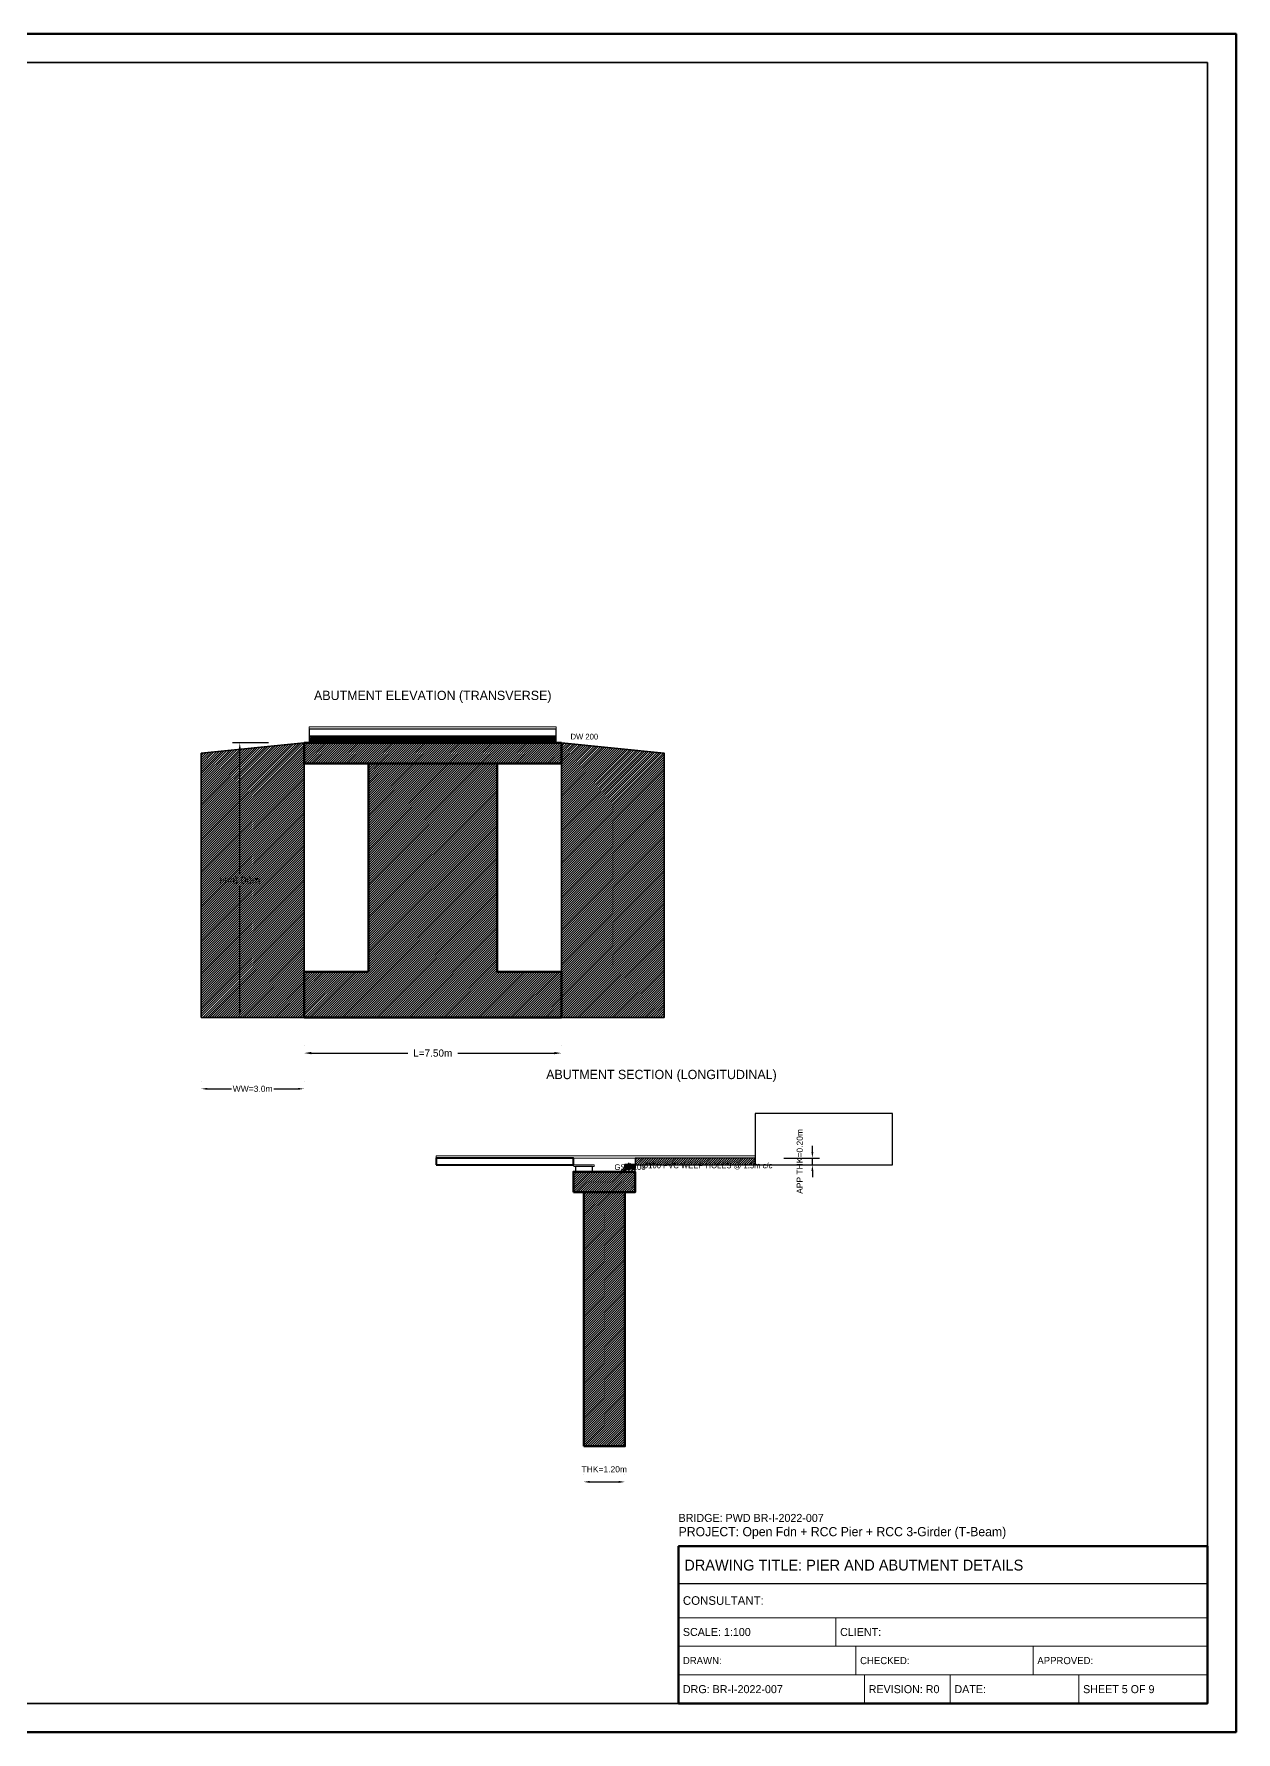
# Model space of a CAD drawing. Header units: metres. Extents: x 0 to 841, y 0 to 594.
# Drawn here: x 420 to 841, y 0 to 594 of the extents above; entities that cross this region are included whole.
import ezdxf
from ezdxf.enums import TextEntityAlignment as Align

# ---------------------------------------------------------------- set-up
doc = ezdxf.new("R2010")
doc.units = ezdxf.units.M
doc.linetypes.add('DASHED', pattern=[0.5, 0.375, -0.125])
for name, color, linetype, lineweight in [('ABUT-PROF', 4, 'Continuous', 50), ('BORDER-INNER', 7, 'Continuous', 35), ('BORDER-OUTER', 7, 'Continuous', 70), ('CIVIL-ROAD', 7, 'Continuous', 25), ('DIM-LINEAR', 3, 'Continuous', 18), ('STRUC-HATCHING', 8, 'Continuous', 18), ('SUB-ABUT', 3, 'Continuous', 35), ('SUB-BACKFILL', 34, 'Continuous', 18), ('SUB-BEARING', 5, 'Continuous', 25), ('SUB-DIRT-WALL', 3, 'Continuous', 35), ('SUPER-DECK', 2, 'Continuous', 50), ('SUPER-WEARING', 8, 'Continuous', 25), ('TEXT-HEADER', 7, 'Continuous', 25), ('TEXT-SPEC', 7, 'Continuous', 13), ('TEXT-TITLE', 7, 'Continuous', 25), ('TITLEBLK-BOX', 7, 'Continuous', 50), ('TITLEBLK-TEXT', 7, 'Continuous', 18)]:
    doc.layers.add(name, color=color, linetype=linetype, lineweight=lineweight)
doc.styles.add('BRIDGE_STD', font='Arial.ttf')
doc.dimstyles.new('pmb100', dxfattribs={"dimtxt": 2.5, "dimasz": 0.9375, "dimexe": 2.5, "dimexo": 2.5, "dimtad": 0, "dimtih": 1, "dimdec": 0, "dimtxsty": 'BRIDGE_STD', "dimcen": 2.5, "dimazin": 3, "dimtfac": 1, "dimtmove": 0, "dimatfit": 3})

msp = doc.modelspace()

# ---------------------------------------------------------------- hatches: boundary and pattern name
at = {"layer": 'STRUC-HATCHING'}
h = msp.add_hatch(dxfattribs=at)
h.set_pattern_fill('ANSI31', scale=0.18)
h.paths.add_polyline_path([(515, 346), (479, 342.4), (479, 250), (515, 250)])
h = msp.add_hatch(dxfattribs=at)
h.set_pattern_fill('ANSI31', scale=0.18)
h.paths.add_polyline_path([(515, 338.8), (605, 338.8), (605, 346), (515, 346)])
h = msp.add_hatch(dxfattribs=at)
h.set_pattern_fill('ANSI31', scale=0.12)
h.paths.add_polyline_path([(516.8, 346), (603.2, 346), (603.2, 348.4), (516.8, 348.4)])
h = msp.add_hatch(dxfattribs=at)
h.set_pattern_fill('ANSI31', scale=0.18)
h.paths.add_polyline_path([(605, 346), (641, 342.4), (641, 250), (605, 250)])
h = msp.add_hatch(dxfattribs=at)
h.set_pattern_fill('ANSI31', scale=0.18)
h.paths.add_polyline_path([(537.5, 338.8), (582.5, 338.8), (582.5, 265.98), (605, 265.98), (605, 250), (515, 250), (515, 265.98), (537.5, 265.98)])
h = msp.add_hatch(dxfattribs=at)
h.set_pattern_fill('ANSI31', scale=0.12)
h.paths.add_polyline_path([(627.2, 197.2), (630.8, 197.2), (630.8, 198.4), (627.2, 198.4)])
h = msp.add_hatch(dxfattribs=at)
h.set_pattern_fill('ANSI31', scale=0.24)
h.paths.add_polyline_path([(627.2, 196), (630.8, 196), (630.8, 197.2), (627.2, 197.2)])
h = msp.add_hatch(dxfattribs=at)
h.set_pattern_fill('ANSI31', scale=0.18)
h.paths.add_polyline_path([(630.8, 198.4), (672.8, 198.4), (672.8, 200.8), (630.8, 200.8)])
h = msp.add_hatch(dxfattribs=at)
h.set_pattern_fill('ANSI31', scale=0.18)
h.paths.add_polyline_path([(609.2, 188.8), (630.8, 188.8), (630.8, 196), (609.2, 196)])
h = msp.add_hatch(dxfattribs=at)
h.set_pattern_fill('ANSI31', scale=0.18)
h.paths.add_polyline_path([(612.8, 100), (627.2, 100), (627.2, 188.8), (612.8, 188.8)])

# ---------------------------------------------------------------- linework, layer by layer
at = {"layer": 'ABUT-PROF', "color": 4, "linetype": 'DASHED'}
msp.add_line((515, 346), (605, 346), dxfattribs=at)
at = {"layer": 'ABUT-PROF', "lineweight": 30}
msp.add_lwpolyline([(516.8, 346), (603.2, 346), (603.2, 348.4), (516.8, 348.4), (516.8, 346)], dxfattribs=at)
at = {"layer": 'ABUT-PROF', "lineweight": 40}
msp.add_lwpolyline([(627.2, 197.2), (630.8, 197.2), (630.8, 198.4), (627.2, 198.4), (627.2, 197.2)], dxfattribs=at)
at = {"layer": 'ABUT-PROF', "color": 4}
for centre in [(560, 347.6), (560, 346.8), (629, 198), (629, 197.6)]:
    msp.add_circle(centre, 0.6, dxfattribs=at)
at = {"layer": 'BORDER-INNER'}
msp.add_lwpolyline([(10, 10), (831, 10), (831, 584), (10, 584), (10, 10)], dxfattribs=at)
at = {"layer": 'BORDER-OUTER'}
msp.add_lwpolyline([(0, 0), (841, 0), (841, 594), (0, 594), (0, 0)], dxfattribs=at)
at = {"layer": 'CIVIL-ROAD', "lineweight": 25}
for points in [[(516.8, 348.4), (603.2, 348.4), (603.2, 350.8), (516.8, 350.8), (516.8, 348.4)], [(630.8, 198.4), (672.8, 198.4), (672.8, 200.8), (630.8, 200.8), (630.8, 198.4)]]:
    msp.add_lwpolyline(points, dxfattribs=at)
at = {"layer": 'SUB-ABUT', "lineweight": 35}
for points in [[(515, 346), (479, 342.4), (479, 250), (515, 250), (515, 346)], [(605, 346), (641, 342.4), (641, 250), (605, 250), (605, 346)]]:
    msp.add_lwpolyline(points, dxfattribs=at)
at = {"layer": 'SUB-ABUT', "lineweight": 50}
for points in [[(515, 338.8), (605, 338.8), (605, 346), (515, 346), (515, 338.8)], [(537.5, 338.8), (582.5, 338.8), (582.5, 265.98), (605, 265.98), (605, 250), (515, 250), (515, 265.98), (537.5, 265.98), (537.5, 338.8)], [(609.2, 188.8), (630.8, 188.8), (630.8, 196), (609.2, 196), (609.2, 188.8)], [(612.8, 100), (627.2, 100), (627.2, 188.8), (612.8, 188.8), (612.8, 100)]]:
    msp.add_lwpolyline(points, dxfattribs=at)
at = {"layer": 'SUB-ABUT', "lineweight": 25}
msp.add_lwpolyline([(672.8, 198.4), (720.8, 198.4), (720.8, 216.4), (672.8, 216.4), (672.8, 198.4)], dxfattribs=at)
at = {"layer": 'SUB-BACKFILL', "lineweight": 20}
msp.add_lwpolyline([(627.2, 196), (630.8, 196), (630.8, 197.2), (627.2, 197.2), (627.2, 196)], dxfattribs=at)
at = {"layer": 'SUB-BEARING', "lineweight": 25}
for points in [[(524.9, 346), (532.1, 346), (532.1, 347.8), (524.9, 347.8), (524.9, 346)], [(556.4, 346), (563.6, 346), (563.6, 347.8), (556.4, 347.8), (556.4, 346)], [(587.9, 346), (595.1, 346), (595.1, 347.8), (587.9, 347.8), (587.9, 346)], [(609.92, 196), (615.92, 196), (615.92, 197.8), (609.92, 197.8), (609.92, 196)]]:
    msp.add_lwpolyline(points, dxfattribs=at)
at = {"layer": 'SUB-BEARING', "lineweight": 15}
msp.add_lwpolyline([(609.32, 197.8), (616.52, 197.8), (616.52, 198.4), (609.32, 198.4), (609.32, 197.8)], dxfattribs=at)
at = {"layer": 'SUB-DIRT-WALL', "lineweight": 18}
for p, q in [((625.7, 196.06), (628.7, 199.06)), ((625.7, 195.34), (628.7, 198.34))]:
    msp.add_line(p, q, dxfattribs=at)
at = {"layer": 'SUB-DIRT-WALL', "lineweight": 35}
msp.add_line((627.2, 196), (630.8, 196), dxfattribs=at)
at = {"layer": 'SUPER-DECK', "lineweight": 40}
msp.add_lwpolyline([(561.2, 198.4), (609.2, 198.4), (609.2, 200.8), (561.2, 200.8), (561.2, 198.4)], dxfattribs=at)
at = {"layer": 'SUPER-WEARING', "lineweight": 20}
for points in [[(516.8, 350.8), (603.2, 350.8), (603.2, 351.58), (516.8, 351.58), (516.8, 350.8)], [(561.2, 200.8), (672.8, 200.8), (672.8, 201.58), (561.2, 201.58), (561.2, 200.8)]]:
    msp.add_lwpolyline(points, dxfattribs=at)
at = {"layer": 'TITLEBLK-BOX', "lineweight": 50}
msp.add_lwpolyline([(646, 10), (831, 10), (831, 65), (646, 65), (646, 10)], dxfattribs=at)
at = {"layer": 'TITLEBLK-BOX', "lineweight": 30}
msp.add_lwpolyline([(646, 52), (831, 52), (831, 65), (646, 65), (646, 52)], dxfattribs=at)
at = {"layer": 'TITLEBLK-BOX', "lineweight": 18}
for points in [[(646, 40), (831, 40), (831, 52), (646, 52), (646, 40)], [(646, 30), (701, 30), (701, 40), (646, 40), (646, 30)], [(701, 30), (831, 30), (831, 40), (701, 40), (701, 30)], [(646, 20), (708, 20), (708, 30), (646, 30), (646, 20)], [(708, 20), (770, 20), (770, 30), (708, 30), (708, 20)], [(770, 20), (831, 20), (831, 30), (770, 30), (770, 20)], [(646, 10), (711, 10), (711, 20), (646, 20), (646, 10)], [(711, 10), (741, 10), (741, 20), (711, 20), (711, 10)], [(741, 10), (786, 10), (786, 20), (741, 20), (741, 10)], [(786, 10), (831, 10), (831, 20), (786, 20), (786, 10)]]:
    msp.add_lwpolyline(points, dxfattribs=at)

# ---------------------------------------------------------------- texts
at = {"layer": 'TEXT-HEADER'}
for s, p in [('ABUTMENT ELEVATION (TRANSVERSE)', (560, 361)), ('ABUTMENT SECTION (LONGITUDINAL)', (640, 228.4))]:
    msp.add_text(s, height=3.25, dxfattribs=at).set_placement(p, align=Align.CENTER)
at = {"layer": 'TEXT-SPEC', "color": 4}
for s, p in [('DW 200', (608.2, 347.2)), ('Ø100 PVC WEEP HOLES @ 1.5m c/c', (633.3, 197.2))]:
    msp.add_text(s, height=2, dxfattribs=at).set_placement(p)
at = {"layer": 'TEXT-SPEC'}
msp.add_text('GSB 100', height=2, dxfattribs=at).set_placement((629, 196.6), align=Align.CENTER)
at = {"layer": 'TEXT-TITLE'}
for s, height, p in [('PROJECT: Open Fdn + RCC Pier + RCC 3-Girder (T-Beam)', 3.2, (646, 68.5)), ('DRAWING TITLE: PIER AND ABUTMENT DETAILS', 3.8, (648, 56.5))]:
    msp.add_text(s, height=height, dxfattribs=at).set_placement(p)
at = {"layer": 'TITLEBLK-TEXT'}
for s, height, p in [('BRIDGE: PWD BR-I-2022-007', 2.8, (646, 73.5)), ('CONSULTANT: ', 3, (647.5, 44.5)), ('SCALE: 1:100', 2.8, (647.5, 33.6)), ('CLIENT: ', 2.8, (702.5, 33.6)), ('DRAWN: ', 2.5, (647.5, 23.75)), ('CHECKED: ', 2.5, (709.5, 23.75)), ('APPROVED: ', 2.5, (771.5, 23.75)), ('DRG: BR-I-2022-007', 2.8, (647.5, 13.6)), ('REVISION: R0', 2.8, (712.5, 13.6)), ('DATE: ', 2.8, (742.5, 13.6)), ('SHEET 5 OF 9', 2.8, (787.5, 13.6))]:
    msp.add_text(s, height=height, dxfattribs=at).set_placement(p)

# ---------------------------------------------------------------- dimensions: what is measured, and where the dimension line sits
at = {"layer": 'DIM-LINEAR'}
for base, p1, p2, text, override in [((492.5, 250), (505, 250), (505, 346), 'H=8.00m', {"dimtxt": 2.5, "dimasz": 2.5, "dimgap": 1, "dimclrt": 3}), ((692.8, 198.4), (680.3, 198.4), (680.3, 200.8), 'APP THK=0.20m', {"dimtxt": 2.125, "dimasz": 2.125, "dimgap": 0.85, "dimclrt": 3})]:
    msp.add_linear_dim(base=base, p1=p1, p2=p2, angle=90, text=text, dimstyle='pmb100', override=override, dxfattribs=at).render()
for base, p1, p2, text, override in [((515, 237.5), (515, 237.5), (605, 237.5), 'L=7.50m', {"dimtxt": 2.5, "dimasz": 2.5, "dimgap": 1, "dimclrt": 3}), ((479, 225), (479, 225), (515, 225), 'WW=3.0m', {"dimtxt": 2.125, "dimasz": 2.125, "dimgap": 0.85, "dimclrt": 3}), ((612.8, 87.5), (612.8, 87.5), (627.2, 87.5), 'THK=1.20m', {"dimtxt": 2.125, "dimasz": 2.125, "dimgap": 0.85, "dimclrt": 3})]:
    msp.add_linear_dim(base=base, p1=p1, p2=p2, text=text, dimstyle='pmb100', override=override, dxfattribs=at).render()

doc.saveas('drawing.dxf')
